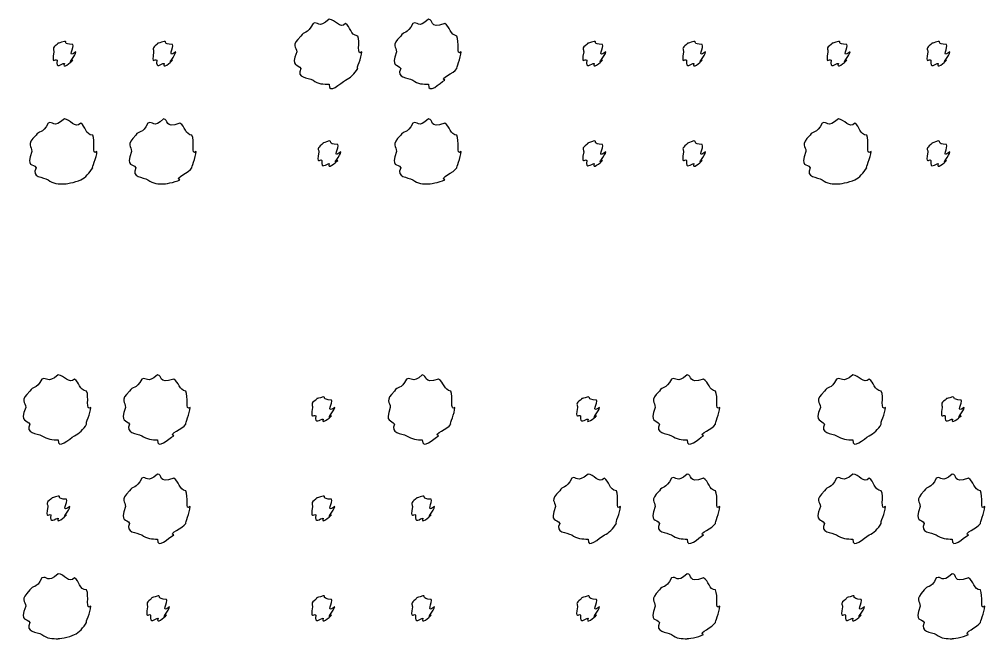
# Model space of a CAD drawing. Header units: millimetres. Extents: x -178 to -32, y 41 to 266.
# Drawn here: x -153.7 to -143.56, y 160.67 to 167.18 of the extents above; entities that cross this region are included whole.
import ezdxf

# ---------------------------------------------------------------- set-up
doc = ezdxf.new("R2010")
doc.units = ezdxf.units.MM
doc.layers.get('0').update_dxf_attribs({"linetype": 'CONTINUOUS'})

msp = doc.modelspace()

# ---------------------------------------------------------------- linework, layer by layer
at = {"color": 0}
for p, q in [((-150.443, 167.178), (-150.443, 167.178)), ((-149.401, 167.178), (-149.401, 167.178)), ((-153.225, 166.946), (-153.225, 166.946)), ((-152.178, 166.946), (-152.178, 166.946)), ((-147.66, 166.946), (-147.66, 166.946)), ((-146.613, 166.946), (-146.613, 166.946)), ((-145.095, 166.946), (-145.095, 166.946)), ((-144.047, 166.946), (-144.047, 166.946)), ((-153.225, 166.131), (-153.225, 166.131)), ((-152.183, 166.131), (-152.183, 166.131)), ((-149.401, 166.131), (-149.401, 166.131)), ((-145.095, 166.131), (-145.095, 166.131)), ((-150.443, 165.899), (-150.443, 165.899)), ((-147.66, 165.899), (-147.66, 165.899)), ((-146.613, 165.899), (-146.613, 165.899)), ((-144.047, 165.899), (-144.047, 165.899)), ((-153.29, 163.439), (-153.29, 163.439)), ((-152.248, 163.439), (-152.248, 163.439)), ((-149.466, 163.439), (-149.466, 163.439)), ((-146.684, 163.439), (-146.684, 163.439)), ((-144.943, 163.439), (-144.943, 163.439)), ((-150.507, 163.208), (-150.507, 163.208)), ((-147.725, 163.208), (-147.725, 163.208)), ((-143.896, 163.208), (-143.896, 163.208)), ((-152.248, 162.398), (-152.248, 162.398)), ((-147.725, 162.398), (-147.725, 162.398)), ((-146.684, 162.398), (-146.684, 162.398)), ((-144.943, 162.398), (-144.943, 162.398)), ((-143.901, 162.398), (-143.901, 162.398)), ((-153.29, 162.166), (-153.29, 162.166)), ((-150.507, 162.166), (-150.507, 162.166)), ((-149.46, 162.166), (-149.46, 162.166)), ((-153.29, 161.35), (-153.29, 161.35)), ((-146.684, 161.35), (-146.684, 161.35)), ((-143.901, 161.35), (-143.901, 161.35)), ((-152.242, 161.119), (-152.242, 161.119)), ((-150.507, 161.119), (-150.507, 161.119)), ((-149.46, 161.119), (-149.46, 161.119)), ((-147.725, 161.119), (-147.725, 161.119)), ((-144.943, 161.119), (-144.943, 161.119))]:
    msp.add_line(p, q, dxfattribs=at)
for points in [[(-150.614, 167.134), (-150.676, 167.013), (-150.71, 167.06), (-150.741, 167.002)], [(-150.443, 167.178), (-150.566, 167.071), (-150.559, 167.163), (-150.614, 167.134)], [(-150.272, 167.134), (-150.33, 167.071), (-150.384, 167.178), (-150.443, 167.178)], [(-150.145, 167.002), (-150.224, 167.013), (-150.219, 167.104), (-150.272, 167.134)], [(-149.566, 167.134), (-149.624, 167.013), (-149.663, 167.06), (-149.693, 167.002)], [(-149.401, 167.178), (-149.514, 167.071), (-149.511, 167.163), (-149.566, 167.134)], [(-149.23, 167.134), (-149.401, 167.071), (-149.342, 167.178), (-149.401, 167.178)], [(-149.103, 167.002), (-149.172, 167.013), (-149.175, 167.104), (-149.23, 167.134)], [(-153.302, 166.914), (-153.363, 166.872), (-153.335, 166.865), (-153.335, 166.836)], [(-153.225, 166.946), (-153.319, 166.916), (-153.28, 166.936), (-153.302, 166.914)], [(-153.137, 166.914), (-153.253, 166.916), (-153.188, 166.946), (-153.225, 166.946)], [(-153.104, 166.836), (-153.209, 166.755), (-153.115, 166.891), (-153.137, 166.914)], [(-152.255, 166.914), (-152.311, 166.872), (-152.288, 166.865), (-152.288, 166.836)], [(-152.178, 166.946), (-152.267, 166.916), (-152.233, 166.936), (-152.255, 166.914)], [(-152.09, 166.914), (-152.201, 166.916), (-152.14, 166.946), (-152.178, 166.946)], [(-152.056, 166.836), (-152.157, 166.755), (-152.067, 166.891), (-152.09, 166.914)], [(-150.741, 167.002), (-150.852, 166.898), (-150.785, 166.891), (-150.785, 166.836)], [(-150.101, 166.836), (-150.162, 166.781), (-150.115, 166.946), (-150.145, 167.002)], [(-149.693, 167.002), (-149.801, 166.898), (-149.737, 166.891), (-149.737, 166.836)], [(-149.059, 166.836), (-149.114, 166.781), (-149.073, 166.946), (-149.103, 167.002)], [(-147.738, 166.914), (-147.798, 166.872), (-147.771, 166.865), (-147.771, 166.836)], [(-147.66, 166.946), (-147.754, 166.916), (-147.715, 166.936), (-147.738, 166.914)], [(-147.572, 166.914), (-147.688, 166.916), (-147.623, 166.946), (-147.66, 166.946)], [(-147.539, 166.836), (-147.644, 166.755), (-147.55, 166.891), (-147.572, 166.914)], [(-146.69, 166.914), (-146.747, 166.872), (-146.723, 166.865), (-146.723, 166.836)], [(-146.613, 166.946), (-146.703, 166.916), (-146.668, 166.936), (-146.69, 166.914)], [(-146.525, 166.914), (-146.637, 166.916), (-146.576, 166.946), (-146.613, 166.946)], [(-146.492, 166.836), (-146.593, 166.755), (-146.503, 166.891), (-146.525, 166.914)], [(-145.172, 166.914), (-145.232, 166.872), (-145.205, 166.865), (-145.205, 166.836)], [(-145.095, 166.946), (-145.188, 166.916), (-145.15, 166.936), (-145.172, 166.914)], [(-145.006, 166.914), (-145.122, 166.916), (-145.057, 166.946), (-145.095, 166.946)], [(-144.973, 166.836), (-145.078, 166.755), (-144.984, 166.891), (-145.006, 166.914)], [(-144.125, 166.914), (-144.181, 166.872), (-144.157, 166.865), (-144.157, 166.836)], [(-144.047, 166.946), (-144.137, 166.916), (-144.102, 166.936), (-144.125, 166.914)], [(-143.959, 166.914), (-144.071, 166.916), (-144.01, 166.946), (-144.047, 166.946)], [(-143.926, 166.836), (-144.026, 166.755), (-143.937, 166.891), (-143.959, 166.914)], [(-153.335, 166.836), (-153.363, 166.689), (-153.324, 166.77), (-153.302, 166.748)], [(-153.137, 166.748), (-153.209, 166.689), (-153.104, 166.799), (-153.104, 166.836)], [(-152.288, 166.836), (-152.311, 166.689), (-152.277, 166.77), (-152.255, 166.748)], [(-152.09, 166.748), (-152.157, 166.689), (-152.056, 166.799), (-152.056, 166.836)], [(-150.785, 166.836), (-150.852, 166.663), (-150.769, 166.715), (-150.741, 166.66)], [(-150.145, 166.66), (-150.162, 166.663), (-150.101, 166.773), (-150.101, 166.836)], [(-149.737, 166.836), (-149.801, 166.663), (-149.722, 166.715), (-149.693, 166.66)], [(-149.103, 166.66), (-149.114, 166.663), (-149.059, 166.773), (-149.059, 166.836)], [(-147.771, 166.836), (-147.798, 166.689), (-147.76, 166.77), (-147.738, 166.748)], [(-147.572, 166.748), (-147.644, 166.689), (-147.539, 166.799), (-147.539, 166.836)], [(-146.723, 166.836), (-146.747, 166.689), (-146.713, 166.77), (-146.69, 166.748)], [(-146.525, 166.748), (-146.593, 166.689), (-146.492, 166.799), (-146.492, 166.836)], [(-145.205, 166.836), (-145.232, 166.689), (-145.194, 166.77), (-145.172, 166.748)], [(-145.006, 166.748), (-145.078, 166.689), (-144.973, 166.799), (-144.973, 166.836)], [(-144.157, 166.836), (-144.181, 166.689), (-144.146, 166.77), (-144.125, 166.748)], [(-143.959, 166.748), (-144.026, 166.689), (-143.926, 166.799), (-143.926, 166.836)], [(-153.302, 166.748), (-153.319, 166.645), (-153.254, 166.715), (-153.225, 166.715)], [(-153.225, 166.715), (-153.253, 166.645), (-153.159, 166.726), (-153.137, 166.748)], [(-152.255, 166.748), (-152.267, 166.645), (-152.207, 166.715), (-152.178, 166.715)], [(-152.178, 166.715), (-152.201, 166.645), (-152.111, 166.726), (-152.09, 166.748)], [(-147.738, 166.748), (-147.754, 166.645), (-147.689, 166.715), (-147.66, 166.715)], [(-147.66, 166.715), (-147.688, 166.645), (-147.594, 166.726), (-147.572, 166.748)], [(-146.69, 166.748), (-146.703, 166.645), (-146.642, 166.715), (-146.613, 166.715)], [(-146.613, 166.715), (-146.637, 166.645), (-146.547, 166.726), (-146.525, 166.748)], [(-145.172, 166.748), (-145.188, 166.645), (-145.124, 166.715), (-145.095, 166.715)], [(-145.095, 166.715), (-145.122, 166.645), (-145.028, 166.726), (-145.006, 166.748)], [(-144.125, 166.748), (-144.137, 166.645), (-144.076, 166.715), (-144.047, 166.715)], [(-144.047, 166.715), (-144.071, 166.645), (-143.981, 166.726), (-143.959, 166.748)], [(-150.741, 166.66), (-150.793, 166.557), (-150.669, 166.568), (-150.614, 166.539)], [(-150.272, 166.539), (-150.224, 166.557), (-150.178, 166.607), (-150.145, 166.66)], [(-149.693, 166.66), (-149.743, 166.557), (-149.622, 166.568), (-149.566, 166.539)], [(-149.23, 166.539), (-149.291, 166.557), (-149.132, 166.607), (-149.103, 166.66)], [(-150.614, 166.539), (-150.566, 166.497), (-150.501, 166.495), (-150.443, 166.495)], [(-150.443, 166.495), (-150.448, 166.38), (-150.327, 166.508), (-150.272, 166.539)], [(-149.566, 166.539), (-149.514, 166.497), (-149.456, 166.495), (-149.401, 166.495)], [(-149.401, 166.495), (-149.401, 166.38), (-149.285, 166.508), (-149.23, 166.539)], [(-153.225, 166.131), (-153.348, 166.02), (-153.341, 166.116), (-153.396, 166.087)], [(-153.054, 166.087), (-153.112, 166.02), (-153.166, 166.131), (-153.225, 166.131)], [(-152.183, 166.131), (-152.296, 166.02), (-152.293, 166.116), (-152.348, 166.087)], [(-152.012, 166.087), (-152.183, 166.02), (-152.124, 166.131), (-152.183, 166.131)], [(-149.401, 166.131), (-149.514, 166.02), (-149.511, 166.116), (-149.566, 166.087)], [(-149.23, 166.087), (-149.401, 166.02), (-149.342, 166.131), (-149.401, 166.131)], [(-145.095, 166.131), (-145.217, 166.02), (-145.21, 166.116), (-145.265, 166.087)], [(-144.924, 166.087), (-144.981, 166.02), (-145.035, 166.131), (-145.095, 166.131)], [(-153.396, 166.087), (-153.458, 165.961), (-153.492, 166.015), (-153.523, 165.96)], [(-152.927, 165.96), (-153.006, 165.961), (-153.002, 166.056), (-153.054, 166.087)], [(-152.348, 166.087), (-152.406, 165.961), (-152.445, 166.015), (-152.475, 165.96)], [(-151.886, 165.96), (-151.954, 165.961), (-151.957, 166.056), (-152.012, 166.087)], [(-149.566, 166.087), (-149.624, 165.961), (-149.663, 166.015), (-149.693, 165.96)], [(-149.103, 165.96), (-149.172, 165.961), (-149.175, 166.056), (-149.23, 166.087)], [(-145.265, 166.087), (-145.328, 165.961), (-145.362, 166.015), (-145.392, 165.96)], [(-144.797, 165.96), (-144.876, 165.961), (-144.871, 166.056), (-144.924, 166.087)], [(-153.523, 165.96), (-153.634, 165.851), (-153.567, 165.847), (-153.567, 165.789)], [(-152.883, 165.789), (-152.944, 165.734), (-152.897, 165.905), (-152.927, 165.96)], [(-152.475, 165.96), (-152.583, 165.851), (-152.52, 165.847), (-152.52, 165.789)], [(-151.842, 165.789), (-151.897, 165.734), (-151.855, 165.905), (-151.886, 165.96)], [(-150.443, 165.899), (-150.537, 165.866), (-150.498, 165.886), (-150.52, 165.861)], [(-150.355, 165.861), (-150.47, 165.866), (-150.405, 165.899), (-150.443, 165.899)], [(-149.693, 165.96), (-149.801, 165.851), (-149.737, 165.847), (-149.737, 165.789)], [(-149.059, 165.789), (-149.114, 165.734), (-149.073, 165.905), (-149.103, 165.96)], [(-147.66, 165.899), (-147.754, 165.866), (-147.715, 165.886), (-147.738, 165.861)], [(-147.572, 165.861), (-147.688, 165.866), (-147.623, 165.899), (-147.66, 165.899)], [(-146.613, 165.899), (-146.703, 165.866), (-146.668, 165.886), (-146.69, 165.861)], [(-146.525, 165.861), (-146.637, 165.866), (-146.576, 165.899), (-146.613, 165.899)], [(-145.392, 165.96), (-145.504, 165.851), (-145.436, 165.847), (-145.436, 165.789)], [(-144.753, 165.789), (-144.814, 165.734), (-144.767, 165.905), (-144.797, 165.96)], [(-144.047, 165.899), (-144.137, 165.866), (-144.102, 165.886), (-144.125, 165.861)], [(-143.959, 165.861), (-144.071, 165.866), (-144.01, 165.899), (-144.047, 165.899)], [(-150.52, 165.861), (-150.581, 165.818), (-150.553, 165.813), (-150.553, 165.784)], [(-150.321, 165.784), (-150.426, 165.701), (-150.332, 165.839), (-150.355, 165.861)], [(-147.738, 165.861), (-147.798, 165.818), (-147.771, 165.813), (-147.771, 165.784)], [(-147.539, 165.784), (-147.644, 165.701), (-147.55, 165.839), (-147.572, 165.861)], [(-146.69, 165.861), (-146.747, 165.818), (-146.723, 165.813), (-146.723, 165.784)], [(-146.492, 165.784), (-146.593, 165.701), (-146.503, 165.839), (-146.525, 165.861)], [(-144.125, 165.861), (-144.181, 165.818), (-144.157, 165.813), (-144.157, 165.784)], [(-143.926, 165.784), (-144.026, 165.701), (-143.937, 165.839), (-143.959, 165.861)], [(-153.567, 165.789), (-153.634, 165.613), (-153.551, 165.669), (-153.523, 165.618)], [(-152.927, 165.618), (-152.944, 165.613), (-152.883, 165.725), (-152.883, 165.789)], [(-152.52, 165.789), (-152.583, 165.613), (-152.504, 165.669), (-152.475, 165.618)], [(-151.886, 165.618), (-151.897, 165.613), (-151.842, 165.725), (-151.842, 165.789)], [(-150.553, 165.784), (-150.581, 165.637), (-150.542, 165.72), (-150.52, 165.695)], [(-150.52, 165.695), (-150.537, 165.591), (-150.472, 165.662), (-150.443, 165.662)], [(-150.443, 165.662), (-150.47, 165.591), (-150.376, 165.673), (-150.355, 165.695)], [(-150.355, 165.695), (-150.426, 165.637), (-150.321, 165.751), (-150.321, 165.784)], [(-149.737, 165.789), (-149.801, 165.613), (-149.722, 165.669), (-149.693, 165.618)], [(-149.103, 165.618), (-149.114, 165.613), (-149.059, 165.725), (-149.059, 165.789)], [(-147.771, 165.784), (-147.798, 165.637), (-147.76, 165.72), (-147.738, 165.695)], [(-147.738, 165.695), (-147.754, 165.591), (-147.689, 165.662), (-147.66, 165.662)], [(-147.66, 165.662), (-147.688, 165.591), (-147.594, 165.673), (-147.572, 165.695)], [(-147.572, 165.695), (-147.644, 165.637), (-147.539, 165.751), (-147.539, 165.784)], [(-146.723, 165.784), (-146.747, 165.637), (-146.713, 165.72), (-146.69, 165.695)], [(-146.69, 165.695), (-146.703, 165.591), (-146.642, 165.662), (-146.613, 165.662)], [(-146.613, 165.662), (-146.637, 165.591), (-146.547, 165.673), (-146.525, 165.695)], [(-146.525, 165.695), (-146.593, 165.637), (-146.492, 165.751), (-146.492, 165.784)], [(-145.436, 165.789), (-145.504, 165.613), (-145.421, 165.669), (-145.392, 165.618)], [(-144.797, 165.618), (-144.814, 165.613), (-144.753, 165.725), (-144.753, 165.789)], [(-144.157, 165.784), (-144.181, 165.637), (-144.146, 165.72), (-144.125, 165.695)], [(-144.125, 165.695), (-144.137, 165.591), (-144.076, 165.662), (-144.047, 165.662)], [(-144.047, 165.662), (-144.071, 165.591), (-143.981, 165.673), (-143.959, 165.695)], [(-143.959, 165.695), (-144.026, 165.637), (-143.926, 165.751), (-143.926, 165.784)], [(-153.523, 165.618), (-153.575, 165.509), (-153.451, 165.524), (-153.396, 165.491)], [(-153.054, 165.491), (-153.006, 165.509), (-152.961, 165.566), (-152.927, 165.618)], [(-152.475, 165.618), (-152.525, 165.509), (-152.404, 165.524), (-152.348, 165.491)], [(-152.012, 165.491), (-152.073, 165.509), (-151.915, 165.566), (-151.886, 165.618)], [(-149.693, 165.618), (-149.743, 165.509), (-149.622, 165.524), (-149.566, 165.491)], [(-149.23, 165.491), (-149.291, 165.509), (-149.132, 165.566), (-149.103, 165.618)], [(-145.392, 165.618), (-145.445, 165.509), (-145.32, 165.524), (-145.265, 165.491)], [(-144.924, 165.491), (-144.876, 165.509), (-144.83, 165.566), (-144.797, 165.618)], [(-153.396, 165.491), (-153.348, 165.447), (-153.283, 165.447), (-153.225, 165.447)], [(-153.225, 165.447), (-153.23, 165.447), (-153.109, 165.461), (-153.054, 165.491)], [(-152.348, 165.491), (-152.296, 165.447), (-152.238, 165.447), (-152.183, 165.447)], [(-152.183, 165.447), (-152.183, 165.447), (-152.067, 165.461), (-152.012, 165.491)], [(-149.566, 165.491), (-149.514, 165.447), (-149.456, 165.447), (-149.401, 165.447)], [(-149.401, 165.447), (-149.401, 165.447), (-149.285, 165.461), (-149.23, 165.491)], [(-145.265, 165.491), (-145.217, 165.447), (-145.153, 165.447), (-145.095, 165.447)], [(-145.095, 165.447), (-145.1, 165.447), (-144.979, 165.461), (-144.924, 165.491)], [(-153.461, 163.395), (-153.523, 163.28), (-153.557, 163.324), (-153.587, 163.269)], [(-153.29, 163.439), (-153.412, 163.338), (-153.405, 163.424), (-153.461, 163.395)], [(-153.119, 163.395), (-153.177, 163.338), (-153.23, 163.439), (-153.29, 163.439)], [(-152.992, 163.269), (-153.071, 163.28), (-153.066, 163.365), (-153.119, 163.395)], [(-152.413, 163.395), (-152.471, 163.28), (-152.51, 163.324), (-152.54, 163.269)], [(-152.248, 163.439), (-152.361, 163.338), (-152.358, 163.424), (-152.413, 163.395)], [(-152.077, 163.395), (-152.248, 163.338), (-152.189, 163.439), (-152.248, 163.439)], [(-151.95, 163.269), (-152.019, 163.28), (-152.022, 163.365), (-152.077, 163.395)], [(-149.631, 163.395), (-149.689, 163.28), (-149.728, 163.324), (-149.758, 163.269)], [(-149.466, 163.439), (-149.579, 163.338), (-149.576, 163.424), (-149.631, 163.395)], [(-149.295, 163.395), (-149.466, 163.338), (-149.406, 163.439), (-149.466, 163.439)], [(-149.168, 163.269), (-149.237, 163.28), (-149.24, 163.365), (-149.295, 163.395)], [(-146.849, 163.395), (-146.907, 163.28), (-146.945, 163.324), (-146.976, 163.269)], [(-146.684, 163.439), (-146.796, 163.338), (-146.794, 163.424), (-146.849, 163.395)], [(-146.512, 163.395), (-146.684, 163.338), (-146.624, 163.439), (-146.684, 163.439)], [(-146.386, 163.269), (-146.455, 163.28), (-146.457, 163.365), (-146.512, 163.395)], [(-145.114, 163.395), (-145.176, 163.28), (-145.21, 163.324), (-145.241, 163.269)], [(-144.943, 163.439), (-145.066, 163.338), (-145.059, 163.424), (-145.114, 163.395)], [(-144.772, 163.395), (-144.83, 163.338), (-144.884, 163.439), (-144.943, 163.439)], [(-144.645, 163.269), (-144.724, 163.28), (-144.72, 163.365), (-144.772, 163.395)], [(-153.587, 163.269), (-153.699, 163.169), (-153.632, 163.155), (-153.632, 163.098)], [(-152.948, 163.098), (-153.009, 163.051), (-152.962, 163.213), (-152.992, 163.269)], [(-152.54, 163.269), (-152.648, 163.169), (-152.584, 163.155), (-152.584, 163.098)], [(-151.906, 163.098), (-151.961, 163.051), (-151.92, 163.213), (-151.95, 163.269)], [(-149.758, 163.269), (-149.865, 163.169), (-149.802, 163.155), (-149.802, 163.098)], [(-149.124, 163.098), (-149.179, 163.051), (-149.138, 163.213), (-149.168, 163.269)], [(-146.976, 163.269), (-147.083, 163.169), (-147.02, 163.155), (-147.02, 163.098)], [(-146.342, 163.098), (-146.397, 163.051), (-146.356, 163.213), (-146.386, 163.269)], [(-145.241, 163.269), (-145.352, 163.169), (-145.285, 163.155), (-145.285, 163.098)], [(-144.601, 163.098), (-144.662, 163.051), (-144.615, 163.213), (-144.645, 163.269)], [(-150.585, 163.175), (-150.645, 163.139), (-150.618, 163.127), (-150.618, 163.098)], [(-150.507, 163.208), (-150.601, 163.183), (-150.563, 163.197), (-150.585, 163.175)], [(-150.419, 163.175), (-150.535, 163.183), (-150.47, 163.208), (-150.507, 163.208)], [(-150.386, 163.098), (-150.491, 163.022), (-150.397, 163.153), (-150.419, 163.175)], [(-147.803, 163.175), (-147.863, 163.139), (-147.835, 163.127), (-147.835, 163.098)], [(-147.725, 163.208), (-147.819, 163.183), (-147.78, 163.197), (-147.803, 163.175)], [(-147.637, 163.175), (-147.753, 163.183), (-147.688, 163.208), (-147.725, 163.208)], [(-147.604, 163.098), (-147.709, 163.022), (-147.615, 163.153), (-147.637, 163.175)], [(-143.973, 163.175), (-144.029, 163.139), (-144.006, 163.127), (-144.006, 163.098)], [(-143.896, 163.208), (-143.985, 163.183), (-143.951, 163.197), (-143.973, 163.175)], [(-143.807, 163.175), (-143.919, 163.183), (-143.859, 163.208), (-143.896, 163.208)], [(-143.775, 163.098), (-143.875, 163.022), (-143.786, 163.153), (-143.807, 163.175)], [(-153.632, 163.098), (-153.699, 162.93), (-153.616, 162.976), (-153.587, 162.921)], [(-152.992, 162.921), (-153.009, 162.93), (-152.948, 163.034), (-152.948, 163.098)], [(-152.584, 163.098), (-152.648, 162.93), (-152.569, 162.976), (-152.54, 162.921)], [(-151.95, 162.921), (-151.961, 162.93), (-151.906, 163.034), (-151.906, 163.098)], [(-150.618, 163.098), (-150.645, 162.956), (-150.607, 163.032), (-150.585, 163.009)], [(-150.419, 163.009), (-150.491, 162.956), (-150.386, 163.061), (-150.386, 163.098)], [(-149.802, 163.098), (-149.865, 162.93), (-149.787, 162.976), (-149.758, 162.921)], [(-149.168, 162.921), (-149.179, 162.93), (-149.124, 163.034), (-149.124, 163.098)], [(-147.835, 163.098), (-147.863, 162.956), (-147.824, 163.032), (-147.803, 163.009)], [(-147.637, 163.009), (-147.709, 162.956), (-147.604, 163.061), (-147.604, 163.098)], [(-147.02, 163.098), (-147.083, 162.93), (-147.005, 162.976), (-146.976, 162.921)], [(-146.386, 162.921), (-146.397, 162.93), (-146.342, 163.034), (-146.342, 163.098)], [(-145.285, 163.098), (-145.352, 162.93), (-145.27, 162.976), (-145.241, 162.921)], [(-144.645, 162.921), (-144.662, 162.93), (-144.601, 163.034), (-144.601, 163.098)], [(-144.006, 163.098), (-144.029, 162.956), (-143.995, 163.032), (-143.973, 163.009)], [(-143.807, 163.009), (-143.875, 162.956), (-143.775, 163.061), (-143.775, 163.098)], [(-150.585, 163.009), (-150.601, 162.912), (-150.537, 162.976), (-150.507, 162.976)], [(-150.507, 162.976), (-150.535, 162.912), (-150.441, 162.988), (-150.419, 163.009)], [(-147.803, 163.009), (-147.819, 162.912), (-147.754, 162.976), (-147.725, 162.976)], [(-147.725, 162.976), (-147.753, 162.912), (-147.659, 162.988), (-147.637, 163.009)], [(-143.973, 163.009), (-143.985, 162.912), (-143.925, 162.976), (-143.896, 162.976)], [(-143.896, 162.976), (-143.919, 162.912), (-143.83, 162.988), (-143.807, 163.009)], [(-153.587, 162.921), (-153.64, 162.824), (-153.516, 162.829), (-153.461, 162.8)], [(-153.119, 162.8), (-153.071, 162.824), (-153.025, 162.869), (-152.992, 162.921)], [(-152.54, 162.921), (-152.59, 162.824), (-152.468, 162.829), (-152.413, 162.8)], [(-152.077, 162.8), (-152.138, 162.824), (-151.979, 162.869), (-151.95, 162.921)], [(-149.758, 162.921), (-149.807, 162.824), (-149.686, 162.829), (-149.631, 162.8)], [(-149.295, 162.8), (-149.356, 162.824), (-149.197, 162.869), (-149.168, 162.921)], [(-146.976, 162.921), (-147.025, 162.824), (-146.904, 162.829), (-146.849, 162.8)], [(-146.512, 162.8), (-146.573, 162.824), (-146.415, 162.869), (-146.386, 162.921)], [(-145.241, 162.921), (-145.293, 162.824), (-145.169, 162.829), (-145.114, 162.8)], [(-144.772, 162.8), (-144.724, 162.824), (-144.678, 162.869), (-144.645, 162.921)], [(-153.461, 162.8), (-153.412, 162.764), (-153.348, 162.756), (-153.29, 162.756)], [(-153.29, 162.756), (-153.295, 162.647), (-153.174, 162.77), (-153.119, 162.8)], [(-152.413, 162.8), (-152.361, 162.764), (-152.303, 162.756), (-152.248, 162.756)], [(-152.248, 162.756), (-152.248, 162.647), (-152.132, 162.77), (-152.077, 162.8)], [(-149.631, 162.8), (-149.579, 162.764), (-149.521, 162.756), (-149.466, 162.756)], [(-149.466, 162.756), (-149.466, 162.647), (-149.35, 162.77), (-149.295, 162.8)], [(-146.849, 162.8), (-146.796, 162.764), (-146.739, 162.756), (-146.684, 162.756)], [(-146.684, 162.756), (-146.684, 162.647), (-146.568, 162.77), (-146.512, 162.8)], [(-145.114, 162.8), (-145.066, 162.764), (-145.001, 162.756), (-144.943, 162.756)], [(-144.943, 162.756), (-144.949, 162.647), (-144.827, 162.77), (-144.772, 162.8)], [(-152.413, 162.354), (-152.471, 162.232), (-152.51, 162.279), (-152.54, 162.221)], [(-152.248, 162.398), (-152.361, 162.29), (-152.358, 162.383), (-152.413, 162.354)], [(-152.077, 162.354), (-152.248, 162.29), (-152.189, 162.398), (-152.248, 162.398)], [(-151.95, 162.221), (-152.019, 162.232), (-152.022, 162.323), (-152.077, 162.354)], [(-147.896, 162.354), (-147.958, 162.232), (-147.993, 162.279), (-148.023, 162.221)], [(-147.725, 162.398), (-147.848, 162.29), (-147.841, 162.383), (-147.896, 162.354)], [(-147.554, 162.354), (-147.612, 162.29), (-147.666, 162.398), (-147.725, 162.398)], [(-147.428, 162.221), (-147.506, 162.232), (-147.502, 162.323), (-147.554, 162.354)], [(-146.849, 162.354), (-146.907, 162.232), (-146.945, 162.279), (-146.976, 162.221)], [(-146.684, 162.398), (-146.796, 162.29), (-146.794, 162.383), (-146.849, 162.354)], [(-146.512, 162.354), (-146.684, 162.29), (-146.624, 162.398), (-146.684, 162.398)], [(-146.386, 162.221), (-146.455, 162.232), (-146.457, 162.323), (-146.512, 162.354)], [(-145.114, 162.354), (-145.176, 162.232), (-145.21, 162.279), (-145.241, 162.221)], [(-144.943, 162.398), (-145.066, 162.29), (-145.059, 162.383), (-145.114, 162.354)], [(-144.772, 162.354), (-144.83, 162.29), (-144.884, 162.398), (-144.943, 162.398)], [(-144.645, 162.221), (-144.724, 162.232), (-144.72, 162.323), (-144.772, 162.354)], [(-144.067, 162.354), (-144.125, 162.232), (-144.163, 162.279), (-144.193, 162.221)], [(-143.901, 162.398), (-144.014, 162.29), (-144.011, 162.383), (-144.067, 162.354)], [(-143.73, 162.354), (-143.901, 162.29), (-143.842, 162.398), (-143.901, 162.398)], [(-143.603, 162.221), (-143.672, 162.232), (-143.675, 162.323), (-143.73, 162.354)], [(-153.29, 162.166), (-153.384, 162.136), (-153.345, 162.155), (-153.367, 162.133)], [(-153.202, 162.133), (-153.317, 162.136), (-153.253, 162.166), (-153.29, 162.166)], [(-152.54, 162.221), (-152.648, 162.118), (-152.584, 162.111), (-152.584, 162.056)], [(-151.906, 162.056), (-151.961, 162.001), (-151.92, 162.166), (-151.95, 162.221)], [(-150.507, 162.166), (-150.601, 162.136), (-150.563, 162.155), (-150.585, 162.133)], [(-150.419, 162.133), (-150.535, 162.136), (-150.47, 162.166), (-150.507, 162.166)], [(-149.46, 162.166), (-149.55, 162.136), (-149.515, 162.155), (-149.537, 162.133)], [(-149.372, 162.133), (-149.484, 162.136), (-149.423, 162.166), (-149.46, 162.166)], [(-148.023, 162.221), (-148.135, 162.118), (-148.067, 162.111), (-148.067, 162.056)], [(-147.384, 162.056), (-147.444, 162.001), (-147.397, 162.166), (-147.428, 162.221)], [(-146.976, 162.221), (-147.083, 162.118), (-147.02, 162.111), (-147.02, 162.056)], [(-146.342, 162.056), (-146.397, 162.001), (-146.356, 162.166), (-146.386, 162.221)], [(-145.241, 162.221), (-145.352, 162.118), (-145.285, 162.111), (-145.285, 162.056)], [(-144.601, 162.056), (-144.662, 162.001), (-144.615, 162.166), (-144.645, 162.221)], [(-144.193, 162.221), (-144.301, 162.118), (-144.237, 162.111), (-144.237, 162.056)], [(-143.559, 162.056), (-143.614, 162.001), (-143.573, 162.166), (-143.603, 162.221)], [(-153.367, 162.133), (-153.428, 162.092), (-153.4, 162.085), (-153.4, 162.056)], [(-153.4, 162.056), (-153.428, 161.908), (-153.389, 161.99), (-153.367, 161.968)], [(-153.168, 162.056), (-153.273, 161.975), (-153.18, 162.111), (-153.202, 162.133)], [(-153.202, 161.968), (-153.273, 161.908), (-153.168, 162.019), (-153.168, 162.056)], [(-152.584, 162.056), (-152.648, 161.882), (-152.569, 161.935), (-152.54, 161.879)], [(-151.95, 161.879), (-151.961, 161.882), (-151.906, 161.992), (-151.906, 162.056)], [(-150.585, 162.133), (-150.645, 162.092), (-150.618, 162.085), (-150.618, 162.056)], [(-150.618, 162.056), (-150.645, 161.908), (-150.607, 161.99), (-150.585, 161.968)], [(-150.386, 162.056), (-150.491, 161.975), (-150.397, 162.111), (-150.419, 162.133)], [(-150.419, 161.968), (-150.491, 161.908), (-150.386, 162.019), (-150.386, 162.056)], [(-149.537, 162.133), (-149.594, 162.092), (-149.57, 162.085), (-149.57, 162.056)], [(-149.57, 162.056), (-149.594, 161.908), (-149.559, 161.99), (-149.537, 161.968)], [(-149.339, 162.056), (-149.439, 161.975), (-149.35, 162.111), (-149.372, 162.133)], [(-149.372, 161.968), (-149.439, 161.908), (-149.339, 162.019), (-149.339, 162.056)], [(-148.067, 162.056), (-148.135, 161.882), (-148.052, 161.935), (-148.023, 161.879)], [(-147.428, 161.879), (-147.444, 161.882), (-147.384, 161.992), (-147.384, 162.056)], [(-147.02, 162.056), (-147.083, 161.882), (-147.005, 161.935), (-146.976, 161.879)], [(-146.386, 161.879), (-146.397, 161.882), (-146.342, 161.992), (-146.342, 162.056)], [(-145.285, 162.056), (-145.352, 161.882), (-145.27, 161.935), (-145.241, 161.879)], [(-144.645, 161.879), (-144.662, 161.882), (-144.601, 161.992), (-144.601, 162.056)], [(-144.237, 162.056), (-144.301, 161.882), (-144.222, 161.935), (-144.193, 161.879)], [(-143.603, 161.879), (-143.614, 161.882), (-143.559, 161.992), (-143.559, 162.056)], [(-153.367, 161.968), (-153.384, 161.864), (-153.319, 161.935), (-153.29, 161.935)], [(-153.29, 161.935), (-153.317, 161.864), (-153.224, 161.946), (-153.202, 161.968)], [(-150.585, 161.968), (-150.601, 161.864), (-150.537, 161.935), (-150.507, 161.935)], [(-150.507, 161.935), (-150.535, 161.864), (-150.441, 161.946), (-150.419, 161.968)], [(-149.537, 161.968), (-149.55, 161.864), (-149.489, 161.935), (-149.46, 161.935)], [(-149.46, 161.935), (-149.484, 161.864), (-149.394, 161.946), (-149.372, 161.968)], [(-152.54, 161.879), (-152.59, 161.776), (-152.468, 161.787), (-152.413, 161.758)], [(-152.077, 161.758), (-152.138, 161.776), (-151.979, 161.827), (-151.95, 161.879)], [(-148.023, 161.879), (-148.075, 161.776), (-147.951, 161.787), (-147.896, 161.758)], [(-147.554, 161.758), (-147.506, 161.776), (-147.461, 161.827), (-147.428, 161.879)], [(-146.976, 161.879), (-147.025, 161.776), (-146.904, 161.787), (-146.849, 161.758)], [(-146.512, 161.758), (-146.573, 161.776), (-146.415, 161.827), (-146.386, 161.879)], [(-145.241, 161.879), (-145.293, 161.776), (-145.169, 161.787), (-145.114, 161.758)], [(-144.772, 161.758), (-144.724, 161.776), (-144.678, 161.827), (-144.645, 161.879)], [(-144.193, 161.879), (-144.243, 161.776), (-144.122, 161.787), (-144.067, 161.758)], [(-143.73, 161.758), (-143.791, 161.776), (-143.632, 161.827), (-143.603, 161.879)], [(-152.413, 161.758), (-152.361, 161.717), (-152.303, 161.714), (-152.248, 161.714)], [(-152.248, 161.714), (-152.248, 161.6), (-152.132, 161.728), (-152.077, 161.758)], [(-147.896, 161.758), (-147.848, 161.717), (-147.783, 161.714), (-147.725, 161.714)], [(-147.725, 161.714), (-147.731, 161.6), (-147.61, 161.728), (-147.554, 161.758)], [(-146.849, 161.758), (-146.796, 161.717), (-146.739, 161.714), (-146.684, 161.714)], [(-146.684, 161.714), (-146.684, 161.6), (-146.568, 161.728), (-146.512, 161.758)], [(-145.114, 161.758), (-145.066, 161.717), (-145.001, 161.714), (-144.943, 161.714)], [(-144.943, 161.714), (-144.949, 161.6), (-144.827, 161.728), (-144.772, 161.758)], [(-144.067, 161.758), (-144.014, 161.717), (-143.956, 161.714), (-143.901, 161.714)], [(-143.901, 161.714), (-143.901, 161.6), (-143.786, 161.728), (-143.73, 161.758)], [(-153.29, 161.35), (-153.412, 161.24), (-153.405, 161.335), (-153.461, 161.306)], [(-153.119, 161.306), (-153.177, 161.24), (-153.23, 161.35), (-153.29, 161.35)], [(-146.684, 161.35), (-146.796, 161.24), (-146.794, 161.335), (-146.849, 161.306)], [(-146.512, 161.306), (-146.684, 161.24), (-146.624, 161.35), (-146.684, 161.35)], [(-143.901, 161.35), (-144.014, 161.24), (-144.011, 161.335), (-144.067, 161.306)], [(-143.73, 161.306), (-143.901, 161.24), (-143.842, 161.35), (-143.901, 161.35)], [(-153.461, 161.306), (-153.523, 161.181), (-153.557, 161.235), (-153.587, 161.18)], [(-152.992, 161.18), (-153.071, 161.181), (-153.066, 161.276), (-153.119, 161.306)], [(-146.849, 161.306), (-146.907, 161.181), (-146.945, 161.235), (-146.976, 161.18)], [(-146.386, 161.18), (-146.455, 161.181), (-146.457, 161.276), (-146.512, 161.306)], [(-144.067, 161.306), (-144.125, 161.181), (-144.163, 161.235), (-144.193, 161.18)], [(-143.603, 161.18), (-143.672, 161.181), (-143.675, 161.276), (-143.73, 161.306)], [(-153.587, 161.18), (-153.699, 161.071), (-153.632, 161.066), (-153.632, 161.008)], [(-152.948, 161.008), (-153.009, 160.953), (-152.962, 161.124), (-152.992, 161.18)], [(-146.976, 161.18), (-147.083, 161.071), (-147.02, 161.066), (-147.02, 161.008)], [(-146.342, 161.008), (-146.397, 160.953), (-146.356, 161.124), (-146.386, 161.18)], [(-144.193, 161.18), (-144.301, 161.071), (-144.237, 161.066), (-144.237, 161.008)], [(-143.559, 161.008), (-143.614, 160.953), (-143.573, 161.124), (-143.603, 161.18)], [(-152.32, 161.08), (-152.376, 161.037), (-152.353, 161.032), (-152.353, 161.003)], [(-152.242, 161.119), (-152.332, 161.086), (-152.298, 161.105), (-152.32, 161.08)], [(-152.154, 161.08), (-152.266, 161.086), (-152.205, 161.119), (-152.242, 161.119)], [(-152.121, 161.003), (-152.222, 160.92), (-152.132, 161.058), (-152.154, 161.08)], [(-150.585, 161.08), (-150.645, 161.037), (-150.618, 161.032), (-150.618, 161.003)], [(-150.507, 161.119), (-150.601, 161.086), (-150.563, 161.105), (-150.585, 161.08)], [(-150.419, 161.08), (-150.535, 161.086), (-150.47, 161.119), (-150.507, 161.119)], [(-150.386, 161.003), (-150.491, 160.92), (-150.397, 161.058), (-150.419, 161.08)], [(-149.537, 161.08), (-149.594, 161.037), (-149.57, 161.032), (-149.57, 161.003)], [(-149.46, 161.119), (-149.55, 161.086), (-149.515, 161.105), (-149.537, 161.08)], [(-149.372, 161.08), (-149.484, 161.086), (-149.423, 161.119), (-149.46, 161.119)], [(-149.339, 161.003), (-149.439, 160.92), (-149.35, 161.058), (-149.372, 161.08)], [(-147.803, 161.08), (-147.863, 161.037), (-147.835, 161.032), (-147.835, 161.003)], [(-147.725, 161.119), (-147.819, 161.086), (-147.78, 161.105), (-147.803, 161.08)], [(-147.637, 161.08), (-147.753, 161.086), (-147.688, 161.119), (-147.725, 161.119)], [(-147.604, 161.003), (-147.709, 160.92), (-147.615, 161.058), (-147.637, 161.08)], [(-145.02, 161.08), (-145.081, 161.037), (-145.053, 161.032), (-145.053, 161.003)], [(-144.943, 161.119), (-145.037, 161.086), (-144.998, 161.105), (-145.02, 161.08)], [(-144.855, 161.08), (-144.971, 161.086), (-144.906, 161.119), (-144.943, 161.119)], [(-144.822, 161.003), (-144.926, 160.92), (-144.833, 161.058), (-144.855, 161.08)], [(-153.632, 161.008), (-153.699, 160.832), (-153.616, 160.889), (-153.587, 160.838)], [(-152.992, 160.838), (-153.009, 160.832), (-152.948, 160.945), (-152.948, 161.008)], [(-152.353, 161.003), (-152.376, 160.857), (-152.342, 160.94), (-152.32, 160.915)], [(-152.154, 160.915), (-152.222, 160.857), (-152.121, 160.97), (-152.121, 161.003)], [(-150.618, 161.003), (-150.645, 160.857), (-150.607, 160.94), (-150.585, 160.915)], [(-150.419, 160.915), (-150.491, 160.857), (-150.386, 160.97), (-150.386, 161.003)], [(-149.57, 161.003), (-149.594, 160.857), (-149.559, 160.94), (-149.537, 160.915)], [(-149.372, 160.915), (-149.439, 160.857), (-149.339, 160.97), (-149.339, 161.003)], [(-147.835, 161.003), (-147.863, 160.857), (-147.824, 160.94), (-147.803, 160.915)], [(-147.637, 160.915), (-147.709, 160.857), (-147.604, 160.97), (-147.604, 161.003)], [(-147.02, 161.008), (-147.083, 160.832), (-147.005, 160.889), (-146.976, 160.838)], [(-146.386, 160.838), (-146.397, 160.832), (-146.342, 160.945), (-146.342, 161.008)], [(-145.053, 161.003), (-145.081, 160.857), (-145.042, 160.94), (-145.02, 160.915)], [(-144.855, 160.915), (-144.926, 160.857), (-144.822, 160.97), (-144.822, 161.003)], [(-144.237, 161.008), (-144.301, 160.832), (-144.222, 160.889), (-144.193, 160.838)], [(-143.603, 160.838), (-143.614, 160.832), (-143.559, 160.945), (-143.559, 161.008)], [(-153.587, 160.838), (-153.64, 160.729), (-153.516, 160.744), (-153.461, 160.711)], [(-153.119, 160.711), (-153.071, 160.729), (-153.025, 160.786), (-152.992, 160.838)], [(-152.32, 160.915), (-152.332, 160.81), (-152.271, 160.882), (-152.242, 160.882)], [(-152.242, 160.882), (-152.266, 160.81), (-152.176, 160.893), (-152.154, 160.915)], [(-150.585, 160.915), (-150.601, 160.81), (-150.537, 160.882), (-150.507, 160.882)], [(-150.507, 160.882), (-150.535, 160.81), (-150.441, 160.893), (-150.419, 160.915)], [(-149.537, 160.915), (-149.55, 160.81), (-149.489, 160.882), (-149.46, 160.882)], [(-149.46, 160.882), (-149.484, 160.81), (-149.394, 160.893), (-149.372, 160.915)], [(-147.803, 160.915), (-147.819, 160.81), (-147.754, 160.882), (-147.725, 160.882)], [(-147.725, 160.882), (-147.753, 160.81), (-147.659, 160.893), (-147.637, 160.915)], [(-146.976, 160.838), (-147.025, 160.729), (-146.904, 160.744), (-146.849, 160.711)], [(-146.512, 160.711), (-146.573, 160.729), (-146.415, 160.786), (-146.386, 160.838)], [(-145.02, 160.915), (-145.037, 160.81), (-144.972, 160.882), (-144.943, 160.882)], [(-144.943, 160.882), (-144.971, 160.81), (-144.877, 160.893), (-144.855, 160.915)], [(-144.193, 160.838), (-144.243, 160.729), (-144.122, 160.744), (-144.067, 160.711)], [(-143.73, 160.711), (-143.791, 160.729), (-143.632, 160.786), (-143.603, 160.838)], [(-153.461, 160.711), (-153.412, 160.667), (-153.348, 160.667), (-153.29, 160.667)], [(-153.29, 160.667), (-153.295, 160.667), (-153.174, 160.681), (-153.119, 160.711)], [(-146.849, 160.711), (-146.796, 160.667), (-146.739, 160.667), (-146.684, 160.667)], [(-146.684, 160.667), (-146.684, 160.667), (-146.568, 160.681), (-146.512, 160.711)], [(-144.067, 160.711), (-144.014, 160.667), (-143.956, 160.667), (-143.901, 160.667)], [(-143.901, 160.667), (-143.901, 160.667), (-143.786, 160.681), (-143.73, 160.711)]]:
    msp.add_open_spline(points, degree=3, dxfattribs=at)

doc.saveas('drawing.dxf')
